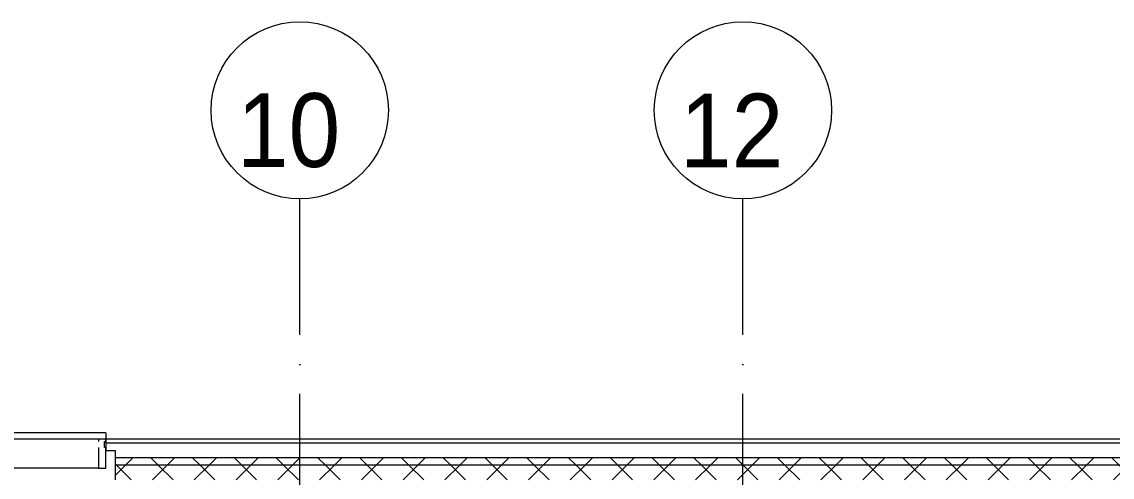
# Model space of a CAD drawing. Header units: millimetres. Extents: x -6467 to 106027, y -7090 to 195095.
# Drawn here: x 15168 to 22550, y 47749 to 50836 of the extents above; entities that cross this region are included whole.
import ezdxf

# ---------------------------------------------------------------- set-up
doc = ezdxf.new("R2010")
doc.units = ezdxf.units.MM
doc.linetypes.add('50_200_ШТРИХ_1Т_ш5_п1_п1_', pattern=[1400, 1000, -200, 0, -200])
for name, color, linetype, lineweight in [('A-GLAZ', 7, 'Continuous', 5), ('A-GLAZ-CWMG', 7, 'Continuous', 9), ('A-GLAZ-CWMG-1', 7, 'Continuous', 20), ('A-WALL', 7, 'Continuous', 5), ('A-WALL-FNSH-1', 7, 'Continuous', 5)]:
    doc.layers.add(name, color=color, linetype=linetype, lineweight=lineweight)
for name, color, linetype, lineweight, true_color in [('Оси-1', 7, 'Continuous', 20, 0xaaaaaa), ('Оси-2', 7, 'Continuous', 9, 0xaaaaaa), ('Оси-3', 7, '50_200_ШТРИХ_1Т_ш5_п1_п1_', 9, 0xaaaaaa)]:
    doc.layers.add(name, color=color, linetype=linetype, lineweight=lineweight, true_color=true_color)
doc.styles.add('Arial', font='arial.ttf', dxfattribs={"width": 0.9, "height": 500})
pattern_1 = [(45, (0, 0), (-141.42136, 141.42136), []), (135, (0, 0), (-141.42136, -141.42136), [])]

# ---------------------------------------------------------------- blocks, each defined once
blk = doc.blocks.new('Прямоугольный импост - Импост структурный с накладкой - 180мм-22512552-АИ_План этажа Радиаторы_2')
at = {"layer": 'A-GLAZ-CWMG-1'}
for p, q in [((-50, 40), (-50, 180)), ((-50, 180), (0, 180)), ((0, 180), (0, 40)), ((-50, -17), (-50, 0)), ((-10, 40), (-10, 0)), ((0, 40), (-10, 40)), ((-10, 0), (0, 0)), ((0, 0), (0, -17)), ((0, -17), (-50, -17))]:
    blk.add_line(p, q, dxfattribs=at)
blk = doc.blocks.new('Прямоугольный импост - Импост структурный с накладкой - 180мм-22512539-АИ_План этажа Радиаторы_2')
at = {"layer": 'A-GLAZ-CWMG'}
for p, q in [((15687, 48008), (14912, 48008)), ((15687, 47811), (14912, 47811))]:
    blk.add_line(p, q, dxfattribs=at)
blk = doc.blocks.new('Прямоугольный импост - Импост структурный с накладкой - 180мм-22512541-АИ_План этажа Радиаторы_2')
at = {"layer": 'A-GLAZ-CWMG-1'}
for p, q in [((-25, 40), (-25, 180)), ((-25, 180), (25, 180)), ((25, 180), (25, 40)), ((-25, -17), (-25, 0)), ((15, 40), (15, 0)), ((25, 40), (15, 40)), ((15, 0), (25, 0)), ((25, 0), (25, -17)), ((25, -17), (-25, -17))]:
    blk.add_line(p, q, dxfattribs=at)
blk = doc.blocks.new('Отлив_СКБ - Отлив витража-V409-АИ_План этажа Радиаторы_2')
at = {"layer": 'A-GLAZ'}
for p, q in [((0, 57), (0, 100)), ((875, 100), (0, 100)), ((875, 100), (875, 57)), ((0, 2), (10, 2)), ((865, 2), (875, 2))]:
    blk.add_line(p, q, dxfattribs=at)
blk = doc.blocks.new('Ось сетки - Круг_Ø6_00__ISO-2_5_0_9K_-17386508-АИ_План этажа Радиаторы_2')
at = {"layer": 'Оси-1'}
blk.add_circle((0, 0), 3, dxfattribs=at)

msp = doc.modelspace()

# ---------------------------------------------------------------- hatches: boundary and pattern name
at = {"layer": 'A-WALL'}
h = msp.add_hatch(dxfattribs=at)
h.set_pattern_fill('FP_125', color=256, style=0, pattern_type=2)
h.set_pattern_definition(pattern_1)
h.paths.add_polyline_path([(23650, 47831), (23700, 47831), (23700, 47881), (15800, 47881), (15800, 47831), (22760.4, 47831)])
h.paths.add_polyline_path([(14800, 47831), (14800, 47881), (13465, 47881), (13465, 47831), (14455.5, 47831)])
h.paths.add_polyline_path([(5600, 47831), (5600, 47881), (-2550, 47881), (-2550, 47831), (2828.5, 47831)])
h = msp.add_hatch(dxfattribs=at)
h.set_pattern_fill('FP_125', color=256, style=0, pattern_type=2)
h.set_pattern_definition(pattern_1)
h.paths.add_polyline_path([(23550, 47731), (23650, 47731), (23650, 47831), (15800, 47831), (15800, 47731), (22760.4, 47731)])
h.paths.add_polyline_path([(14800, 47731), (14800, 47831), (13465, 47831), (13465, 47731), (14455.5, 47731)])
h.paths.add_polyline_path([(5600, 47731), (5600, 47831), (-2450, 47831), (-2450, 47731), (2828.5, 47731)])

# ---------------------------------------------------------------- linework, layer by layer
for p, q in [((23800, 47981), (15737, 47981)), ((23700, 47881), (15800, 47881)), ((23650, 47831), (15800, 47831))]:
    msp.add_line(p, q, dxfattribs=at)
at = {"layer": 'A-WALL-FNSH-1'}
for p, q in [((23827, 48008), (15737, 48008)), ((15737, 48008), (15737, 47930.2)), ((15737, 47930.2), (15800, 47930.2)), ((15800, 47930.2), (15800, 47731))]:
    msp.add_line(p, q, dxfattribs=at)
at = {"layer": 'Оси-3'}
for p, q in [((17050, -5889.7), (17050, 49636.1)), ((20050, -5889.7), (20050, 49636.1))]:
    msp.add_line(p, q, dxfattribs=at)

# ---------------------------------------------------------------- block references
at = {"layer": 'A-GLAZ'}
msp.add_blockref('Отлив_СКБ - Отлив витража-V409-АИ_План этажа Радиаторы_2', (14862, 47951), dxfattribs=at)
at = {"layer": 'A-GLAZ-CWMG'}
msp.add_blockref('Прямоугольный импост - Импост структурный с накладкой - 180мм-22512539-АИ_План этажа Радиаторы_2', (0, 0), dxfattribs=at)
at = {"layer": 'A-GLAZ-CWMG', "extrusion": (0, 0, -1), "rotation": 180}
for name, p in [('Прямоугольный импост - Импост структурный с накладкой - 180мм-22512552-АИ_План этажа Радиаторы_2', (-15737, 47991)), ('Прямоугольный импост - Импост структурный с накладкой - 180мм-22512541-АИ_План этажа Радиаторы_2', (-15712, 47991))]:
    msp.add_blockref(name, p, dxfattribs=at)
at = {"layer": 'Оси-1', "xscale": 199.9999999999999, "yscale": 199.9999999999999, "zscale": 199.9999999999999}
for p in [(17050, 50236.1), (20050, 50236.1)]:
    msp.add_blockref('Ось сетки - Круг_Ø6_00__ISO-2_5_0_9K_-17386508-АИ_План этажа Радиаторы_2', p, dxfattribs=at)

# ---------------------------------------------------------------- texts
at = {"layer": 'Оси-2', "char_height": 500, "width": 702, "attachment_point": 5, "line_spacing_factor": 0.936439, "style": 'Arial'}
for s, insert in [('\\pxqc,t4.572,9.144,13.716,18.288,22.86,27.432,32.004,36.576,41.148,45.72,50.292,54.864,59.436,64.008,68.58,73.152,77.724,82.296,86.868,91.44,96.012,100.584,105.156,109.728,114.3,118.872,123.444,128.016,132.588,137.16,141.732,146.304;{10}', (16974, 50098.6)), ('\\pxqc,t4.572,9.144,13.716,18.288,22.86,27.432,32.004,36.576,41.148,45.72,50.292,54.864,59.436,64.008,68.58,73.152,77.724,82.296,86.868,91.44,96.012,100.584,105.156,109.728,114.3,118.872,123.444,128.016,132.588,137.16,141.732,146.304;{12}', (19974, 50098.6))]:
    msp.add_mtext(s, dxfattribs=dict(at, insert=insert))

doc.saveas('drawing.dxf')
